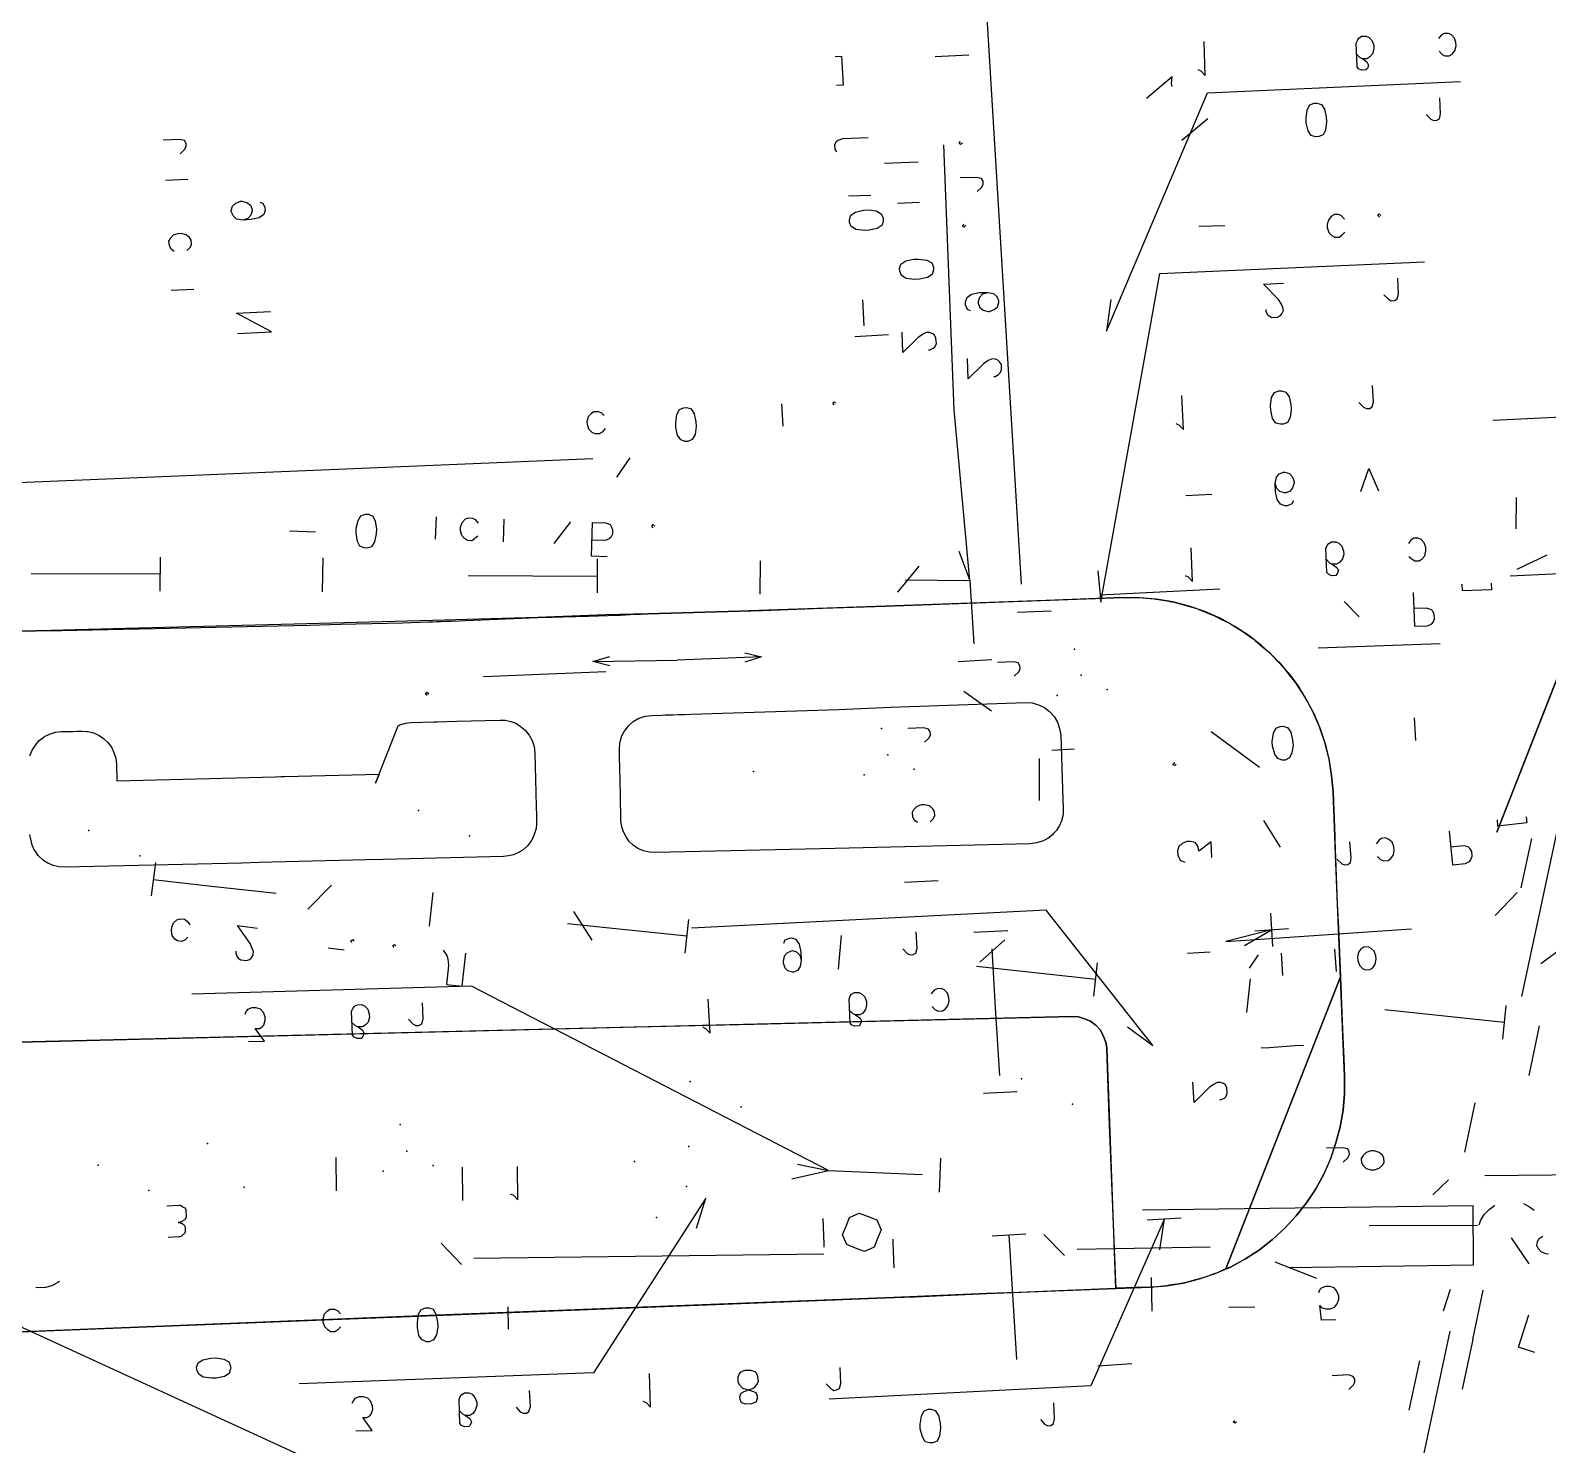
# Model space of a CAD drawing. Header units: metres. Extents: x 131 to 658, y 22 to 173.
# Drawn here: x 397.52 to 444.63, y 75.86 to 119.79 of the extents above; entities that cross this region are included whole.
import ezdxf

# ---------------------------------------------------------------- set-up
doc = ezdxf.new("R2010")
doc.units = ezdxf.units.M
for name, color, linetype in [('BUILDING', 7, 'Continuous'), ('ELECTR_CABLE', 7, 'Continuous'), ('ELECTR_CABLE_COMM', 7, 'Continuous'), ('GAS', 7, 'Continuous'), ('GRASS', 7, 'Continuous'), ('OVERHEAD_POWER_LINE', 7, 'Continuous'), ('ROAD', 7, 'Continuous'), ('SEWER', 7, 'Continuous'), ('SIDEWALK_PATH', 7, 'Continuous'), ('TREE', 7, 'Continuous'), ('WATER_PIPELINE', 7, 'Continuous')]:
    doc.layers.add(name, color=color, linetype=linetype)

msp = doc.modelspace()

# ---------------------------------------------------------------- linework, layer by layer
at = {"layer": 'BUILDING'}
msp.add_lwpolyline([(417.449, 44.395), (417.386, 45.093), (417.32, 46.758), (417.264, 48.144), (415.599, 48.082), (413.954, 48.016), (413.931, 48.015), (411.911, 47.937), (411.843, 47.935), (410.579, 47.892), (409.899, 47.865), (379.687, 61.75), (389.49, 83.08), (442.488, 58.722), (432.685, 37.392)], close=True, dxfattribs=at)
at = {"layer": 'ELECTR_CABLE'}
for points in [[(428.291, 102.586), (426.781, 127.542)], [(441.263, 119.142), (441.352, 119.042), (441.352, 119.042), (441.44, 118.998), (441.44, 118.998), (441.573, 118.998), (441.573, 118.998), (441.662, 119.053), (441.662, 119.053), (441.751, 119.153), (441.751, 119.153), (441.795, 119.309), (441.795, 119.309), (441.784, 119.409), (441.784, 119.409), (441.74, 119.553), (441.74, 119.553), (441.64, 119.653), (441.64, 119.653), (441.551, 119.697), (441.551, 119.697), (441.418, 119.697), (441.418, 119.697), (441.329, 119.642), (441.329, 119.642), (441.241, 119.542)], [(433.772, 118.576), (433.861, 118.532), (433.861, 118.532), (433.994, 118.388), (433.994, 118.388), (433.961, 119.442)], [(438.699, 119.053), (438.788, 118.954), (438.788, 118.954), (438.888, 118.909), (438.888, 118.909), (439.021, 118.809), (439.021, 118.809), (439.066, 118.709), (439.066, 118.709), (439.032, 118.61), (439.032, 118.61), (438.988, 118.565), (438.988, 118.565), (438.855, 118.554), (438.855, 118.554), (438.755, 118.599), (438.755, 118.599), (438.711, 118.654), (438.711, 118.654), (438.688, 119.397), (438.688, 119.397), (438.733, 119.497), (438.733, 119.497), (438.766, 119.553), (438.766, 119.553), (438.855, 119.608), (438.855, 119.608), (438.999, 119.608), (438.999, 119.608), (439.088, 119.564), (439.088, 119.564), (439.177, 119.464), (439.177, 119.464), (439.232, 119.32), (439.232, 119.32), (439.232, 119.22), (439.232, 119.22), (439.188, 119.065), (439.188, 119.065), (439.11, 118.965), (439.11, 118.965), (439.021, 118.909), (439.021, 118.909), (438.888, 118.909)], [(426.659, 119.02), (425.616, 118.965)], [(431.065, 111.43), (430.932, 110.453), (430.932, 110.453), (434.072, 117.855), (434.072, 117.855), (441.929, 118.199)], [(437.423, 116.479), (437.29, 116.523), (437.29, 116.523), (437.19, 116.668), (437.19, 116.668), (437.135, 116.923), (437.135, 116.923), (437.135, 117.067), (437.135, 117.067), (437.168, 117.322), (437.168, 117.322), (437.246, 117.478), (437.246, 117.478), (437.379, 117.533), (437.379, 117.533), (437.468, 117.533), (437.468, 117.533), (437.612, 117.489), (437.612, 117.489), (437.701, 117.345), (437.701, 117.345), (437.756, 117.1), (437.756, 117.1), (437.767, 116.945), (437.767, 116.945), (437.734, 116.69), (437.734, 116.69), (437.656, 116.546), (437.656, 116.546), (437.523, 116.49), (437.523, 116.49), (437.423, 116.479)], [(440.863, 117.178), (441.008, 117.034), (441.008, 117.034), (441.096, 116.989), (441.096, 116.989), (441.185, 117.001), (441.185, 117.001), (441.274, 117.045), (441.274, 117.045), (441.307, 117.2), (441.307, 117.2), (441.285, 117.7)], [(430.665, 103.008), (430.754, 102.031), (430.754, 102.031), (432.585, 112.24), (432.585, 112.24), (440.808, 112.606)], [(435.881, 111.119), (435.881, 111.064), (435.881, 111.064), (435.936, 110.964), (435.936, 110.964), (435.981, 110.92), (435.981, 110.92), (436.07, 110.875), (436.07, 110.875), (436.247, 110.886), (436.247, 110.886), (436.336, 110.931), (436.336, 110.931), (436.38, 110.986), (436.38, 110.986), (436.425, 111.086), (436.425, 111.086), (436.413, 111.186), (436.413, 111.186), (436.369, 111.286), (436.369, 111.286), (436.269, 111.43), (436.269, 111.43), (435.803, 111.907), (435.803, 111.907), (436.425, 111.94)], [(439.543, 111.574), (439.687, 111.441), (439.687, 111.441), (439.776, 111.386), (439.776, 111.386), (439.876, 111.397), (439.876, 111.397), (439.953, 111.452), (439.953, 111.452), (439.998, 111.596), (439.998, 111.596), (439.976, 112.096)], [(433.373, 102.863), (433.473, 102.819), (433.473, 102.819), (433.606, 102.675), (433.606, 102.675), (433.562, 103.718)], [(437.767, 103.352), (437.856, 103.252), (437.856, 103.252), (437.945, 103.207), (437.945, 103.207), (438.089, 103.107), (438.089, 103.107), (438.133, 103.019), (438.133, 103.019), (438.1, 102.908), (438.1, 102.908), (438.056, 102.863), (438.056, 102.863), (437.923, 102.852), (437.923, 102.852), (437.823, 102.897), (437.823, 102.897), (437.778, 102.952), (437.778, 102.952), (437.745, 103.696), (437.745, 103.696), (437.789, 103.795), (437.789, 103.795), (437.834, 103.851), (437.834, 103.851), (437.923, 103.906), (437.923, 103.906), (438.056, 103.906), (438.056, 103.906), (438.145, 103.862), (438.145, 103.862), (438.244, 103.773), (438.244, 103.773), (438.289, 103.618), (438.289, 103.618), (438.3, 103.518), (438.3, 103.518), (438.256, 103.374), (438.256, 103.374), (438.167, 103.263), (438.167, 103.263), (438.078, 103.207), (438.078, 103.207), (437.945, 103.207)], [(440.32, 103.451), (440.419, 103.363), (440.419, 103.363), (440.508, 103.318), (440.508, 103.318), (440.641, 103.318), (440.641, 103.318), (440.73, 103.374), (440.73, 103.374), (440.819, 103.474), (440.819, 103.474), (440.852, 103.629), (440.852, 103.629), (440.852, 103.729), (440.852, 103.729), (440.797, 103.873), (440.797, 103.873), (440.708, 103.973), (440.708, 103.973), (440.608, 104.017), (440.608, 104.017), (440.475, 104.017), (440.475, 104.017), (440.386, 103.962), (440.386, 103.962), (440.308, 103.851)], [(428.169, 101.72), (429.212, 101.765)], [(441.296, 100.733), (437.501, 100.6)], [(428.069, 99.734), (428.213, 99.867), (428.213, 99.867), (428.257, 99.967), (428.257, 99.967), (428.246, 100.056), (428.246, 100.056), (428.191, 100.145), (428.191, 100.145), (428.047, 100.178), (428.047, 100.178), (427.547, 100.156)], [(415.385, 99.867), (411.59, 99.712)], [(409.837, 99.135), (409.792, 99.179), (409.792, 99.179), (409.837, 99.235), (409.837, 99.235), (409.881, 99.179)], [(436.391, 97.126), (436.258, 97.171), (436.258, 97.171), (436.158, 97.315), (436.158, 97.315), (436.092, 97.559), (436.092, 97.559), (436.081, 97.703), (436.081, 97.703), (436.114, 97.959), (436.114, 97.959), (436.192, 98.114), (436.192, 98.114), (436.325, 98.169), (436.325, 98.169), (436.413, 98.18), (436.413, 98.18), (436.558, 98.136), (436.558, 98.136), (436.658, 97.992), (436.658, 97.992), (436.713, 97.748), (436.713, 97.748), (436.724, 97.592), (436.724, 97.592), (436.691, 97.348), (436.691, 97.348), (436.613, 97.193), (436.613, 97.193), (436.48, 97.126), (436.48, 97.126), (436.391, 97.126)], [(440.541, 97.737), (440.497, 98.436)], [(428.857, 95.872), (428.857, 97.171)], [(429.933, 97.47), (429.234, 97.426)], [(433.096, 97.004), (433.051, 96.96), (433.051, 96.96), (432.996, 96.993), (432.996, 96.993), (433.051, 97.049)], [(434.205, 94.097), (434.183, 94.585), (434.183, 94.585), (433.795, 94.297), (433.795, 94.297), (433.784, 94.43), (433.784, 94.43), (433.728, 94.519), (433.728, 94.519), (433.684, 94.563), (433.684, 94.563), (433.528, 94.596), (433.528, 94.596), (433.428, 94.596), (433.428, 94.596), (433.284, 94.541), (433.284, 94.541), (433.184, 94.441), (433.184, 94.441), (433.14, 94.308), (433.14, 94.308), (433.151, 94.175), (433.151, 94.175), (433.207, 94.041), (433.207, 94.041), (433.262, 93.997), (433.262, 93.997), (433.362, 93.953)], [(431.586, 88.837), (432.374, 88.26), (432.374, 88.26), (429.056, 92.466), (429.056, 92.466), (418.048, 91.911)], [(421.466, 90.912), (421.422, 91.056), (421.422, 91.056), (421.322, 91.156), (421.322, 91.156), (421.189, 91.201), (421.189, 91.201), (421.144, 91.19), (421.144, 91.19), (421.011, 91.134), (421.011, 91.134), (420.922, 91.034), (420.922, 91.034), (420.889, 90.879), (420.889, 90.879), (420.889, 90.834), (420.889, 90.834), (420.945, 90.679), (420.945, 90.679), (421.033, 90.59), (421.033, 90.59), (421.178, 90.546), (421.178, 90.546), (421.222, 90.546), (421.222, 90.546), (421.355, 90.601), (421.355, 90.601), (421.433, 90.712), (421.433, 90.712), (421.466, 90.912), (421.466, 90.912), (421.455, 91.156), (421.455, 91.156), (421.4, 91.411), (421.4, 91.411), (421.3, 91.556), (421.3, 91.556), (421.167, 91.6), (421.167, 91.6), (421.078, 91.589), (421.078, 91.589), (420.945, 91.534), (420.945, 91.534), (420.9, 91.434)], [(424.607, 91.267), (424.74, 91.123), (424.74, 91.123), (424.84, 91.079), (424.84, 91.079), (424.928, 91.09), (424.928, 91.09), (425.017, 91.134), (425.017, 91.134), (425.05, 91.289), (425.05, 91.289), (425.028, 91.789)], [(434.15, 91.156), (433.451, 91.123)], [(425.516, 89.47), (425.605, 89.381), (425.605, 89.381), (425.705, 89.325), (425.705, 89.325), (425.838, 89.336), (425.838, 89.336), (425.927, 89.392), (425.927, 89.392), (426.005, 89.492), (426.005, 89.492), (426.049, 89.647), (426.049, 89.647), (426.038, 89.747), (426.038, 89.747), (425.994, 89.891), (425.994, 89.891), (425.894, 89.991), (425.894, 89.991), (425.805, 90.035), (425.805, 90.035), (425.672, 90.024), (425.672, 90.024), (425.583, 89.98), (425.583, 89.98), (425.494, 89.869)], [(418.392, 88.837), (418.481, 88.793), (418.481, 88.793), (418.625, 88.648), (418.625, 88.648), (418.57, 89.703)], [(422.953, 89.347), (423.053, 89.259), (423.053, 89.259), (423.142, 89.214), (423.142, 89.214), (423.286, 89.114), (423.286, 89.114), (423.33, 89.026), (423.33, 89.026), (423.286, 88.915), (423.286, 88.915), (423.253, 88.87), (423.253, 88.87), (423.108, 88.859), (423.108, 88.859), (423.02, 88.904), (423.02, 88.904), (422.975, 88.959), (422.975, 88.959), (422.942, 89.703), (422.942, 89.703), (422.975, 89.802), (422.975, 89.802), (423.02, 89.858), (423.02, 89.858), (423.108, 89.913), (423.108, 89.913), (423.242, 89.913), (423.242, 89.913), (423.33, 89.869), (423.33, 89.869), (423.43, 89.769), (423.43, 89.769), (423.486, 89.625), (423.486, 89.625), (423.486, 89.525), (423.486, 89.525), (423.452, 89.381), (423.452, 89.381), (423.364, 89.27), (423.364, 89.27), (423.275, 89.214), (423.275, 89.214), (423.142, 89.214)], [(437.046, 88.26), (436.78, 88.249), (436.78, 88.249), (435.992, 88.193), (435.992, 88.193), (435.737, 88.182)], [(434.438, 86.573), (434.494, 86.584), (434.494, 86.584), (434.594, 86.629), (434.594, 86.629), (434.638, 86.673), (434.638, 86.673), (434.682, 86.773), (434.682, 86.773), (434.671, 86.951), (434.671, 86.951), (434.627, 87.039), (434.627, 87.039), (434.571, 87.084), (434.571, 87.084), (434.472, 87.117), (434.472, 87.117), (434.372, 87.117), (434.372, 87.117), (434.272, 87.062), (434.272, 87.062), (434.128, 86.973), (434.128, 86.973), (433.65, 86.496), (433.65, 86.496), (433.617, 87.128)], [(438.278, 84.642), (438.422, 84.776), (438.422, 84.776), (438.477, 84.875), (438.477, 84.875), (438.466, 84.964), (438.466, 84.964), (438.422, 85.053), (438.422, 85.053), (438.267, 85.086), (438.267, 85.086), (437.767, 85.075)], [(439.554, 84.631), (439.543, 84.764), (439.543, 84.764), (439.498, 84.853), (439.498, 84.853), (439.399, 84.942), (439.399, 84.942), (439.243, 84.986), (439.243, 84.986), (439.143, 84.986), (439.143, 84.986), (438.999, 84.942), (438.999, 84.942), (438.899, 84.842), (438.899, 84.842), (438.844, 84.753), (438.844, 84.753), (438.855, 84.62), (438.855, 84.62), (438.899, 84.531), (438.899, 84.531), (438.999, 84.443), (438.999, 84.443), (439.154, 84.398), (439.154, 84.398), (439.254, 84.398), (439.254, 84.398), (439.399, 84.454), (439.399, 84.454), (439.498, 84.543), (439.498, 84.543), (439.554, 84.631)], [(441.551, 84.088), (441.063, 83.622)], [(432.585, 81.913), (432.729, 82.878), (432.729, 82.878), (430.443, 77.696), (430.443, 77.696), (422.321, 77.274)], [(432.197, 82.845), (433.251, 82.911)], [(437.468, 81.025), (437.224, 81.114), (437.224, 81.114), (436.413, 81.435), (436.413, 81.435), (436.169, 81.535)], [(441.396, 80.026), (441.618, 80.692)], [(444.237, 78.728), (443.726, 78.894), (443.726, 78.894), (444.048, 79.893)], [(431.72, 78.373), (430.665, 78.306)], [(438.455, 77.574), (438.6, 77.718), (438.6, 77.718), (438.644, 77.807), (438.644, 77.807), (438.644, 77.896), (438.644, 77.896), (438.588, 77.984), (438.588, 77.984), (438.444, 78.029), (438.444, 78.029), (437.945, 78.007)], [(425.45, 75.92), (425.306, 75.954), (425.306, 75.954), (425.217, 76.109), (425.217, 76.109), (425.15, 76.353), (425.15, 76.353), (425.15, 76.497), (425.15, 76.497), (425.184, 76.753), (425.184, 76.753), (425.261, 76.908), (425.261, 76.908), (425.394, 76.963), (425.394, 76.963), (425.483, 76.963), (425.483, 76.963), (425.616, 76.93), (425.616, 76.93), (425.716, 76.775), (425.716, 76.775), (425.772, 76.531), (425.772, 76.531), (425.783, 76.386), (425.783, 76.386), (425.75, 76.131), (425.75, 76.131), (425.672, 75.976), (425.672, 75.976), (425.539, 75.92), (425.539, 75.92), (425.45, 75.92)], [(428.879, 76.642), (429.012, 76.497), (429.012, 76.497), (429.112, 76.453), (429.112, 76.453), (429.201, 76.464), (429.201, 76.464), (429.289, 76.52), (429.289, 76.52), (429.323, 76.664), (429.323, 76.664), (429.3, 77.163)], [(434.971, 76.575), (434.927, 76.531), (434.927, 76.531), (434.871, 76.575), (434.871, 76.575), (434.915, 76.619)]]:
    msp.add_lwpolyline(points, dxfattribs=at)
at = {"layer": 'ELECTR_CABLE_COMM'}
for points in [[(447.188, 103.019), (443.471, 102.841)], [(434.449, 102.431), (430.721, 102.253)], [(440.453, 102.331), (440.497, 101.288), (440.497, 101.288), (440.897, 101.299), (440.897, 101.299), (441.03, 101.354), (441.03, 101.354), (441.074, 101.41), (441.074, 101.41), (441.119, 101.509), (441.119, 101.509), (441.107, 101.654), (441.107, 101.654), (441.063, 101.754), (441.063, 101.754), (441.019, 101.798), (441.019, 101.798), (440.874, 101.842), (440.874, 101.842), (440.475, 101.831)], [(442.872, 102.619), (442.883, 102.419), (442.883, 102.419), (441.984, 102.386), (441.984, 102.386), (441.973, 102.586)], [(438.777, 101.576), (438.311, 102.053)], [(434.183, 98.014), (435.681, 96.904)], [(435.803, 95.251), (436.325, 94.419)], [(443.959, 95.362), (443.981, 95.173), (443.981, 95.173), (443.083, 95.073), (443.083, 95.073), (443.072, 95.273)], [(439.343, 94.13), (439.443, 94.041), (439.443, 94.041), (439.543, 93.997), (439.543, 93.997), (439.676, 94.008), (439.676, 94.008), (439.765, 94.075), (439.765, 94.075), (439.842, 94.186), (439.842, 94.186), (439.865, 94.33), (439.865, 94.33), (439.854, 94.43), (439.854, 94.43), (439.798, 94.574), (439.798, 94.574), (439.698, 94.663), (439.698, 94.663), (439.598, 94.707), (439.598, 94.707), (439.465, 94.696), (439.465, 94.696), (439.387, 94.63), (439.387, 94.63), (439.31, 94.53)], [(441.573, 94.918), (441.673, 93.875), (441.673, 93.875), (442.084, 93.919), (442.084, 93.919), (442.206, 93.975), (442.206, 93.975), (442.25, 94.03), (442.25, 94.03), (442.284, 94.141), (442.284, 94.141), (442.273, 94.286), (442.273, 94.286), (442.217, 94.385), (442.217, 94.385), (442.162, 94.43), (442.162, 94.43), (442.017, 94.463), (442.017, 94.463), (441.618, 94.419)], [(438.089, 94.052), (438.244, 93.908), (438.244, 93.908), (438.333, 93.875), (438.333, 93.875), (438.422, 93.886), (438.422, 93.886), (438.511, 93.942), (438.511, 93.942), (438.533, 94.097), (438.533, 94.097), (438.489, 94.585)], [(443.005, 92.299), (443.682, 93.009)], [(436.025, 92.377), (436.092, 91.334)], [(435.215, 91.367), (436.058, 91.855), (436.058, 91.855), (434.638, 91.489), (434.638, 91.489), (440.408, 91.889)], [(436.58, 91.889), (435.537, 91.811)], [(435.37, 90.668), (435.648, 91.079)], [(436.413, 90.435), (436.369, 91.134)], [(438.078, 90.557), (438.023, 91.256)], [(438.977, 90.612), (439.11, 90.624), (439.11, 90.624), (439.199, 90.679), (439.199, 90.679), (439.276, 90.79), (439.276, 90.79), (439.31, 90.945), (439.31, 90.945), (439.299, 91.045), (439.299, 91.045), (439.243, 91.19), (439.243, 91.19), (439.154, 91.278), (439.154, 91.278), (439.055, 91.323), (439.055, 91.323), (438.921, 91.312), (438.921, 91.312), (438.833, 91.256), (438.833, 91.256), (438.755, 91.156), (438.755, 91.156), (438.722, 91.001), (438.722, 91.001), (438.733, 90.901), (438.733, 90.901), (438.788, 90.757), (438.788, 90.757), (438.877, 90.657), (438.877, 90.657), (438.977, 90.612)]]:
    msp.add_lwpolyline(points, dxfattribs=at)
at = {"layer": 'GAS'}
for points in [[(422.509, 118.976), (422.709, 118.987), (422.709, 118.987), (422.753, 118.088), (422.753, 118.088), (422.554, 118.077)], [(423.53, 116.457), (422.731, 116.424), (422.731, 116.424), (422.587, 116.368), (422.587, 116.368), (422.543, 116.324), (422.543, 116.324), (422.487, 116.235), (422.487, 116.235), (422.498, 116.102), (422.498, 116.102), (422.554, 116.013)], [(426.349, 103.618), (426.693, 102.708), (426.693, 102.708), (426.204, 108.001), (426.204, 108.001), (425.883, 116.235)], [(426.46, 116.29), (426.404, 116.246), (426.404, 116.246), (426.36, 116.29), (426.36, 116.29), (426.404, 116.335)], [(425.084, 115.702), (424.041, 115.658)], [(426.915, 114.781), (427.059, 114.925), (427.059, 114.925), (427.103, 115.014), (427.103, 115.014), (427.103, 115.103), (427.103, 115.103), (427.048, 115.192), (427.048, 115.192), (426.892, 115.225), (426.892, 115.225), (426.393, 115.214)], [(423.619, 114.659), (422.92, 114.637)], [(423.996, 113.871), (423.963, 113.738), (423.963, 113.738), (423.808, 113.638), (423.808, 113.638), (423.563, 113.583), (423.563, 113.583), (423.419, 113.572), (423.419, 113.572), (423.164, 113.605), (423.164, 113.605), (423.009, 113.694), (423.009, 113.694), (422.953, 113.827), (422.953, 113.827), (422.953, 113.916), (422.953, 113.916), (422.997, 114.049), (422.997, 114.049), (423.142, 114.149), (423.142, 114.149), (423.386, 114.204), (423.386, 114.204), (423.541, 114.215), (423.541, 114.215), (423.785, 114.182), (423.785, 114.182), (423.941, 114.093), (423.941, 114.093), (423.996, 113.96), (423.996, 113.96), (423.996, 113.871)], [(425.128, 114.448), (424.44, 114.415)], [(426.56, 113.738), (426.504, 113.683), (426.504, 113.683), (426.46, 113.727), (426.46, 113.727), (426.504, 113.771)], [(425.561, 112.351), (425.516, 112.207), (425.516, 112.207), (425.372, 112.118), (425.372, 112.118), (425.128, 112.063), (425.128, 112.063), (424.973, 112.051), (424.973, 112.051), (424.718, 112.085), (424.718, 112.085), (424.573, 112.173), (424.573, 112.173), (424.518, 112.307), (424.518, 112.307), (424.507, 112.395), (424.507, 112.395), (424.551, 112.529), (424.551, 112.529), (424.706, 112.628), (424.706, 112.628), (424.951, 112.684), (424.951, 112.684), (425.095, 112.684), (425.095, 112.684), (425.35, 112.651), (425.35, 112.651), (425.505, 112.573), (425.505, 112.573), (425.561, 112.44), (425.561, 112.44), (425.561, 112.351)], [(423.408, 110.609), (423.364, 111.419)], [(427.236, 111.641), (427.081, 111.596), (427.081, 111.596), (426.992, 111.497), (426.992, 111.497), (426.948, 111.363), (426.948, 111.363), (426.948, 111.319), (426.948, 111.319), (427.003, 111.186), (427.003, 111.186), (427.103, 111.097), (427.103, 111.097), (427.259, 111.064), (427.259, 111.064), (427.303, 111.064), (427.303, 111.064), (427.447, 111.119), (427.447, 111.119), (427.547, 111.208), (427.547, 111.208), (427.592, 111.341), (427.592, 111.341), (427.592, 111.386), (427.592, 111.386), (427.536, 111.519), (427.536, 111.519), (427.436, 111.608), (427.436, 111.608), (427.236, 111.641), (427.236, 111.641), (426.981, 111.641), (426.981, 111.641), (426.737, 111.585), (426.737, 111.585), (426.593, 111.485), (426.593, 111.485), (426.548, 111.352), (426.548, 111.352), (426.548, 111.264), (426.548, 111.264), (426.604, 111.13), (426.604, 111.13), (426.704, 111.086)], [(424.163, 110.331), (423.12, 110.276)], [(425.405, 109.865), (425.461, 109.865), (425.461, 109.865), (425.55, 109.921), (425.55, 109.921), (425.605, 109.965), (425.605, 109.965), (425.65, 110.054), (425.65, 110.054), (425.639, 110.232), (425.639, 110.232), (425.594, 110.32), (425.594, 110.32), (425.539, 110.365), (425.539, 110.365), (425.439, 110.409), (425.439, 110.409), (425.339, 110.409), (425.339, 110.409), (425.239, 110.354), (425.239, 110.354), (425.095, 110.265), (425.095, 110.265), (424.607, 109.788), (424.607, 109.788), (424.584, 110.42)], [(427.436, 109.044), (427.481, 109.044), (427.481, 109.044), (427.58, 109.1), (427.58, 109.1), (427.625, 109.144), (427.625, 109.144), (427.669, 109.233), (427.669, 109.233), (427.669, 109.41), (427.669, 109.41), (427.614, 109.499), (427.614, 109.499), (427.558, 109.544), (427.558, 109.544), (427.458, 109.588), (427.458, 109.588), (427.359, 109.577), (427.359, 109.577), (427.259, 109.532), (427.259, 109.532), (427.114, 109.433), (427.114, 109.433), (426.637, 108.967), (426.637, 108.967), (426.615, 109.599)], [(407.884, 103.718), (407.751, 103.773), (407.751, 103.773), (407.673, 103.917), (407.673, 103.917), (407.64, 104.173), (407.64, 104.173), (407.64, 104.328), (407.64, 104.328), (407.695, 104.572), (407.695, 104.572), (407.784, 104.716), (407.784, 104.716), (407.928, 104.761), (407.928, 104.761), (408.017, 104.761), (408.017, 104.761), (408.15, 104.705), (408.15, 104.705), (408.228, 104.55), (408.228, 104.55), (408.272, 104.306), (408.272, 104.306), (408.261, 104.151), (408.261, 104.151), (408.206, 103.906), (408.206, 103.906), (408.117, 103.751), (408.117, 103.751), (407.972, 103.707), (407.972, 103.707), (407.884, 103.718)], [(410.103, 103.984), (410.125, 104.683)], [(411.412, 104.084), (411.357, 104.04), (411.357, 104.04), (411.313, 103.995), (411.313, 103.995), (411.224, 103.94), (411.224, 103.94), (411.091, 103.951), (411.091, 103.951), (411.002, 104.006), (411.002, 104.006), (410.913, 104.106), (410.913, 104.106), (410.88, 104.261), (410.88, 104.261), (410.88, 104.361), (410.88, 104.361), (410.924, 104.506), (410.924, 104.506), (411.024, 104.605), (411.024, 104.605), (411.113, 104.65), (411.113, 104.65), (411.246, 104.639), (411.246, 104.639), (411.335, 104.594), (411.335, 104.594), (411.424, 104.483)], [(412.211, 103.906), (412.234, 104.605)], [(405.564, 104.25), (406.375, 104.217)], [(413.787, 103.851), (414.298, 104.528)], [(415.43, 103.44), (414.941, 103.463), (414.941, 103.463), (414.975, 104.506), (414.975, 104.506), (415.385, 104.495), (415.385, 104.495), (415.518, 104.439), (415.518, 104.439), (415.552, 104.384), (415.552, 104.384), (415.596, 104.284), (415.596, 104.284), (415.596, 104.139), (415.596, 104.139), (415.541, 104.04), (415.541, 104.04), (415.496, 103.995), (415.496, 103.995), (415.363, 103.951), (415.363, 103.951), (414.952, 103.962)], [(416.861, 104.339), (416.817, 104.395), (416.817, 104.395), (416.861, 104.439), (416.861, 104.439), (416.905, 104.395)], [(401.547, 103.429), (401.536, 102.375)], [(406.596, 103.407), (406.585, 102.353)], [(415.119, 103.374), (415.119, 102.32)], [(420.179, 103.318), (420.168, 102.275)], [(397.542, 102.919), (401.536, 102.908)], [(411.113, 102.863), (415.119, 102.841)], [(424.451, 102.342), (425.117, 103.152)], [(424.695, 102.73), (426.693, 102.708)], [(426.693, 102.708), (426.815, 100.733)], [(427.37, 100.244), (426.327, 100.178)], [(426.504, 99.268), (427.359, 98.658)], [(425.283, 97.681), (425.428, 97.814), (425.428, 97.814), (425.472, 97.914), (425.472, 97.914), (425.461, 98.003), (425.461, 98.003), (425.405, 98.092), (425.405, 98.092), (425.261, 98.125), (425.261, 98.125), (424.762, 98.103)], [(425.461, 95.207), (425.55, 95.306), (425.55, 95.306), (425.605, 95.395), (425.605, 95.395), (425.594, 95.528), (425.594, 95.528), (425.539, 95.617), (425.539, 95.617), (425.439, 95.706), (425.439, 95.706), (425.283, 95.739), (425.283, 95.739), (425.184, 95.739), (425.184, 95.739), (425.039, 95.684), (425.039, 95.684), (424.939, 95.584), (424.939, 95.584), (424.895, 95.495), (424.895, 95.495), (424.906, 95.362), (424.906, 95.362), (424.962, 95.273), (424.962, 95.273), (425.062, 95.195)], [(401.403, 93.942), (401.27, 92.909)], [(401.337, 93.42), (403.046, 93.22), (403.046, 93.22), (405.154, 92.998)], [(425.705, 93.376), (424.662, 93.32)], [(406.13, 92.499), (406.874, 93.242)], [(409.914, 91.966), (410.025, 93.009)], [(414.386, 92.421), (414.952, 91.534)], [(402.413, 91.622), (402.313, 91.534), (402.313, 91.534), (402.224, 91.489), (402.224, 91.489), (402.091, 91.511), (402.091, 91.511), (402.002, 91.567), (402.002, 91.567), (401.925, 91.678), (401.925, 91.678), (401.903, 91.833), (401.903, 91.833), (401.914, 91.933), (401.914, 91.933), (401.969, 92.077), (401.969, 92.077), (402.069, 92.166), (402.069, 92.166), (402.169, 92.199), (402.169, 92.199), (402.302, 92.188), (402.302, 92.188), (402.391, 92.122), (402.391, 92.122), (402.468, 92.011)], [(403.9, 91.19), (403.9, 91.134), (403.9, 91.134), (403.933, 91.034), (403.933, 91.034), (403.967, 90.979), (403.967, 90.979), (404.055, 90.923), (404.055, 90.923), (404.233, 90.901), (404.233, 90.901), (404.322, 90.934), (404.322, 90.934), (404.377, 90.979), (404.377, 90.979), (404.433, 91.079), (404.433, 91.079), (404.444, 91.178), (404.444, 91.178), (404.41, 91.278), (404.41, 91.278), (404.344, 91.434), (404.344, 91.434), (403.955, 91.988), (403.955, 91.988), (404.577, 91.911)], [(417.904, 91.656), (414.198, 92.044)], [(417.849, 91.134), (417.96, 92.177)], [(407.506, 91.456), (407.473, 91.511), (407.473, 91.511), (407.529, 91.556), (407.529, 91.556), (407.562, 91.5)], [(408.805, 91.3), (408.771, 91.356), (408.771, 91.356), (408.816, 91.4), (408.816, 91.4), (408.86, 91.345)], [(422.609, 90.635), (422.709, 91.678)], [(427.869, 91.822), (426.815, 91.767)], [(427.003, 90.846), (427.78, 91.545)], [(406.763, 91.3), (407.262, 91.234)], [(410.336, 91.223), (410.447, 91.056), (410.447, 91.056), (410.48, 90.956), (410.48, 90.956), (410.503, 90.746), (410.503, 90.746), (410.436, 90.157), (410.436, 90.157), (410.924, 90.102), (410.924, 90.102), (411.046, 91.134)], [(427.37, 91.267), (427.481, 89.436), (427.481, 89.436), (427.614, 87.328)], [(430.599, 90.313), (426.892, 90.712)], [(430.543, 89.791), (430.654, 90.834)], [(435.293, 89.292), (435.404, 90.335)], [(443.282, 88.981), (439.576, 89.37)], [(443.238, 88.46), (443.338, 89.503)], [(428.158, 86.828), (427.114, 86.773)], [(428.424, 82.401), (427.381, 82.345)], [(427.902, 82.379), (428.135, 78.506)]]:
    msp.add_lwpolyline(points, dxfattribs=at)
at = {"layer": 'GRASS'}
msp.add_lwpolyline([(415.873, 95.096), (415.851, 95.273), (415.84, 96.017), (415.829, 96.472), (415.818, 96.882), (415.807, 97.215), (415.807, 97.448), (415.807, 97.459), (415.818, 97.648), (415.834, 97.69), (415.873, 97.848), (415.962, 98.025), (415.973, 98.036), (416.095, 98.192), (416.24, 98.325), (416.417, 98.425), (416.617, 98.491), (416.817, 98.513), (417.127, 98.524), (417.227, 98.536), (417.338, 98.536), (417.482, 98.536), (417.649, 98.547), (417.826, 98.547), (418.026, 98.558), (422.62, 98.702), (424.229, 98.769), (428.424, 98.913), (428.624, 98.902), (428.823, 98.846), (429.012, 98.757), (429.167, 98.635), (429.312, 98.48), (429.411, 98.303), (429.478, 98.103), (429.511, 97.903), (429.578, 95.895), (429.589, 95.661), (429.589, 95.617), (429.589, 95.473), (429.589, 95.44), (429.545, 95.284), (429.545, 95.262), (429.478, 95.096), (429.411, 94.996), (429.378, 94.94), (429.289, 94.851), (429.256, 94.807), (429.112, 94.696), (428.945, 94.607), (428.757, 94.552), (428.568, 94.53), (422.509, 94.385), (416.928, 94.252), (416.739, 94.263), (416.561, 94.308), (416.384, 94.385), (416.24, 94.485), (416.106, 94.607), (416.007, 94.763), (415.929, 94.918)], close=True, dxfattribs=at)
for points in [[(397.508, 97.259), (397.575, 97.437), (397.675, 97.592), (397.797, 97.737), (397.952, 97.848), (397.963, 97.859), (398.119, 97.936), (398.296, 97.992), (398.485, 98.014), (398.84, 98.014), (398.962, 98.025), (399.106, 98.025), (399.117, 98.025), (399.273, 98.014), (399.306, 98.014), (399.45, 97.981), (399.483, 97.97), (399.617, 97.914), (399.65, 97.903), (399.794, 97.792), (399.927, 97.67), (400.038, 97.526), (400.116, 97.359), (400.171, 97.182), (400.194, 97.004), (400.205, 96.483), (405.132, 96.605), (405.309, 96.616), (405.409, 96.616), (408.35, 96.694), (408.24, 96.407), (408.24, 96.407), (408.938, 98.192), (408.993, 98.225), (409.171, 98.269), (409.348, 98.291), (410.059, 98.314), (410.147, 98.314), (410.758, 98.336), (412.1, 98.369), (412.267, 98.369), (412.433, 98.325), (412.589, 98.269), (412.733, 98.18), (412.888, 98.058), (413.01, 97.903), (413.099, 97.737), (413.166, 97.548), (413.188, 97.348), (413.221, 95.695), (413.232, 95.395), (413.232, 95.207), (413.232, 95.151), (413.221, 95.007), (413.199, 94.94), (413.166, 94.818), (413.088, 94.641), (413.066, 94.618), (412.966, 94.474), (412.944, 94.452), (412.822, 94.341), (412.655, 94.241), (412.522, 94.186), (412.367, 94.152), (412.211, 94.13), (408.472, 94.041), (407.95, 94.03), (404.61, 93.942), (404.089, 93.93), (398.585, 93.797), (398.407, 93.808), (398.23, 93.853), (398.063, 93.93), (397.93, 94.008), (397.908, 94.03), (397.786, 94.141), (397.763, 94.163), (397.664, 94.308), (397.652, 94.319), (397.575, 94.485), (397.53, 94.674), (397.508, 94.818)], [(387.399, 88.127), (398.008, 88.382), (416.339, 88.837), (419.979, 88.926), (423.342, 89.003), (429.866, 89.159), (430.066, 89.148), (430.255, 89.092), (430.432, 89.015), (430.599, 88.892), (430.732, 88.748), (430.832, 88.571), (430.898, 88.382), (430.932, 88.271), (430.943, 88.16), (431.209, 80.714), (427.969, 80.581), (427.913, 80.581), (427.847, 80.581), (427.214, 80.559), (424.329, 80.437), (418.381, 80.204), (414.431, 80.048), (410.414, 79.893), (392.37, 79.172)]]:
    msp.add_lwpolyline(points, dxfattribs=at)
at = {"layer": 'OVERHEAD_POWER_LINE'}
for points in [[(419.702, 100.455), (420.223, 100.333), (420.223, 100.333), (419.702, 100.167)], [(415.507, 100.056), (414.986, 100.189), (414.986, 100.189), (415.507, 100.344)], [(414.986, 100.189), (417.604, 100.233)], [(420.223, 100.333), (417.604, 100.233)]]:
    msp.add_lwpolyline(points, dxfattribs=at)
at = {"layer": 'ROAD'}
for points in [[(455.156, 125.756), (443.05, 94.886), (443.05, 94.886), (445.435, 100.966)], [(381.096, 78.728), (400.083, 79.482), (403.489, 79.616), (424.329, 80.437), (424.984, 80.459), (427.214, 80.559), (432.285, 80.759), (432.796, 80.803), (433.317, 80.881), (433.817, 81.014), (434.305, 81.18), (434.782, 81.38), (435.248, 81.635), (435.681, 81.913), (436.092, 82.234), (436.469, 82.59), (436.824, 82.967), (437.146, 83.377), (437.335, 83.666), (437.434, 83.81), (437.679, 84.265), (437.864, 84.685), (437.905, 84.79), (438.056, 85.242), (438.189, 85.741), (438.278, 86.251), (438.322, 86.773), (438.322, 87.295), (438.045, 94.186), (438.023, 94.763), (437.967, 96.139), (437.923, 96.649), (437.845, 97.16), (437.712, 97.67), (437.545, 98.158), (437.335, 98.635), (437.19, 98.902), (437.09, 99.09), (436.813, 99.523), (436.491, 99.934), (436.136, 100.322), (435.759, 100.677), (435.348, 100.999), (434.915, 101.276), (434.46, 101.532), (433.983, 101.743), (433.495, 101.909), (432.996, 102.042), (432.485, 102.12), (431.964, 102.164), (431.442, 102.175), (429.056, 102.087), (424.074, 101.909), (419.535, 101.754), (416.695, 101.665), (415.385, 101.643), (413.266, 101.554), (410.003, 101.465), (405.709, 101.343), (400.471, 101.21), (398.163, 101.154), (395.378, 101.088)]]:
    msp.add_lwpolyline(points, dxfattribs=at)
at = {"layer": 'SEWER'}
for points in [[(432.973, 118.044), (432.951, 118.144), (432.951, 118.144), (432.973, 118.343), (432.973, 118.343), (432.175, 117.677)], [(434.083, 117.045), (433.273, 116.368)], [(438.322, 113.927), (438.233, 114.027), (438.233, 114.027), (438.145, 114.071), (438.145, 114.071), (438.011, 114.071), (438.011, 114.071), (437.923, 114.016), (437.923, 114.016), (437.878, 113.971), (437.878, 113.971), (437.834, 113.916), (437.834, 113.916), (437.789, 113.771), (437.789, 113.771), (437.789, 113.672), (437.789, 113.672), (437.834, 113.516), (437.834, 113.516), (437.934, 113.416), (437.934, 113.416), (438.023, 113.372), (438.023, 113.372), (438.156, 113.372), (438.156, 113.372), (438.244, 113.427), (438.244, 113.427), (438.333, 113.527)], [(439.41, 113.993), (439.354, 114.038), (439.354, 114.038), (439.399, 114.093), (439.399, 114.093), (439.454, 114.038)], [(433.795, 113.705), (434.605, 113.727)], [(433.084, 107.579), (433.184, 107.535), (433.184, 107.535), (433.329, 107.391), (433.329, 107.391), (433.273, 108.445)], [(436.336, 107.557), (436.192, 107.591), (436.192, 107.591), (436.092, 107.735), (436.092, 107.735), (436.036, 107.99), (436.036, 107.99), (436.025, 108.134), (436.025, 108.134), (436.058, 108.389), (436.058, 108.389), (436.147, 108.545), (436.147, 108.545), (436.28, 108.6), (436.28, 108.6), (436.369, 108.6), (436.369, 108.6), (436.502, 108.556), (436.502, 108.556), (436.602, 108.412), (436.602, 108.412), (436.658, 108.168), (436.658, 108.168), (436.669, 108.023), (436.669, 108.023), (436.635, 107.768), (436.635, 107.768), (436.558, 107.613), (436.558, 107.613), (436.425, 107.557), (436.425, 107.557), (436.336, 107.557)], [(438.766, 108.234), (438.91, 108.09), (438.91, 108.09), (439.01, 108.045), (439.01, 108.045), (439.099, 108.045), (439.099, 108.045), (439.177, 108.101), (439.177, 108.101), (439.221, 108.256), (439.221, 108.256), (439.188, 108.756)], [(415.363, 107.424), (415.274, 107.313), (415.274, 107.313), (415.185, 107.258), (415.185, 107.258), (415.052, 107.258), (415.052, 107.258), (414.963, 107.302), (414.963, 107.302), (414.864, 107.402), (414.864, 107.402), (414.819, 107.546), (414.819, 107.546), (414.808, 107.646), (414.808, 107.646), (414.852, 107.801), (414.852, 107.801), (414.941, 107.901), (414.941, 107.901), (415.019, 107.957), (415.019, 107.957), (415.163, 107.957), (415.163, 107.957), (415.252, 107.912), (415.252, 107.912), (415.341, 107.824)], [(417.849, 107.025), (417.715, 107.069), (417.715, 107.069), (417.616, 107.213), (417.616, 107.213), (417.56, 107.457), (417.56, 107.457), (417.56, 107.613), (417.56, 107.613), (417.593, 107.857), (417.593, 107.857), (417.671, 108.012), (417.671, 108.012), (417.804, 108.068), (417.804, 108.068), (417.893, 108.079), (417.893, 108.079), (418.037, 108.034), (418.037, 108.034), (418.126, 107.879), (418.126, 107.879), (418.181, 107.635), (418.181, 107.635), (418.193, 107.491), (418.193, 107.491), (418.159, 107.235), (418.159, 107.235), (418.071, 107.08), (418.071, 107.08), (417.937, 107.025), (417.937, 107.025), (417.849, 107.025)], [(420.889, 107.502), (420.856, 108.19)], [(422.476, 108.156), (422.432, 108.212), (422.432, 108.212), (422.476, 108.256), (422.476, 108.256), (422.52, 108.212)], [(442.927, 107.679), (456.177, 108.323)], [(390.195, 105.46), (414.986, 106.492)], [(415.729, 105.915), (416.14, 106.514)], [(436.735, 105.183), (436.691, 105.083), (436.691, 105.083), (436.558, 105.027), (436.558, 105.027), (436.469, 105.027), (436.469, 105.027), (436.336, 105.072), (436.336, 105.072), (436.236, 105.216), (436.236, 105.216), (436.18, 105.46), (436.18, 105.46), (436.169, 105.715), (436.169, 105.715), (436.214, 105.915), (436.214, 105.915), (436.291, 106.015), (436.291, 106.015), (436.425, 106.07), (436.425, 106.07), (436.469, 106.07), (436.469, 106.07), (436.613, 106.026), (436.613, 106.026), (436.702, 105.937), (436.702, 105.937), (436.758, 105.782), (436.758, 105.782), (436.758, 105.737), (436.758, 105.737), (436.713, 105.582), (436.713, 105.582), (436.635, 105.482), (436.635, 105.482), (436.502, 105.427), (436.502, 105.427), (436.458, 105.427), (436.458, 105.427), (436.314, 105.471), (436.314, 105.471), (436.225, 105.56), (436.225, 105.56), (436.169, 105.715)], [(438.833, 105.471), (439.077, 106.181), (439.077, 106.181), (439.376, 105.493)], [(433.395, 105.349), (434.205, 105.382)], [(443.649, 104.306), (443.66, 105.282)], [(444.603, 103.496), (443.671, 103.041)], [(443.826, 89.78), (445.724, 98.635)], [(444.126, 94.696), (443.793, 93.154)], [(444.414, 90.812), (445.158, 91.345)], [(444.059, 87.328), (444.381, 88.87)], [(442.372, 86.484), (442.051, 84.953)], [(407.029, 83.744), (407.018, 84.787)], [(410.946, 83.444), (410.935, 84.487)], [(412.422, 83.655), (412.522, 83.61), (412.522, 83.61), (412.655, 83.466), (412.655, 83.466), (412.644, 84.509)], [(423.528, 82.953), (423.799, 82.846), (423.933, 82.541), (423.827, 82.27), (423.827, 82.27), (423.72, 81.998), (423.415, 81.865), (423.144, 81.971), (423.144, 81.971), (422.873, 82.077), (422.739, 82.383), (422.845, 82.654), (422.845, 82.654), (422.951, 82.925), (423.257, 83.059), (423.528, 82.953)], [(436.591, 81.369), (442.328, 81.447), (442.328, 81.447), (442.317, 83.278), (442.317, 83.278), (432.052, 83.144)], [(442.506, 82.689), (442.561, 82.845), (442.561, 82.845), (442.672, 83.022), (442.672, 83.022), (442.816, 83.167), (442.816, 83.167), (442.983, 83.289), (442.983, 83.289), (442.994, 83.289)], [(443.882, 83.355), (444.07, 83.255), (444.07, 83.255), (444.215, 83.144)], [(422.121, 82.889), (422.154, 82.101), (422.154, 82.101), (422.154, 82.001)], [(439.088, 82.667), (442.45, 82.678)], [(410.27, 82.123), (410.902, 81.458)], [(424.34, 81.358), (424.307, 82.135), (424.307, 82.135), (424.307, 82.246)], [(428.99, 82.39), (429.633, 81.735)], [(430.022, 81.935), (434.15, 82.012)], [(443.493, 82.29), (444.048, 81.48)], [(444.658, 81.779), (444.57, 81.791), (444.57, 81.791), (444.425, 81.857), (444.425, 81.857), (444.337, 81.957), (444.337, 81.957), (444.292, 82.046), (444.292, 82.046), (444.314, 82.179), (444.314, 82.179), (444.37, 82.268), (444.37, 82.268), (444.481, 82.345)], [(411.29, 81.657), (422.154, 81.791)], [(432.352, 80.015), (432.33, 81.058)], [(398.429, 80.936), (398.374, 80.903), (398.374, 80.903), (398.185, 80.803), (398.185, 80.803), (397.985, 80.747), (397.985, 80.747), (397.775, 80.736), (397.775, 80.736), (397.686, 80.747)], [(438.056, 79.738), (437.612, 79.727), (437.612, 79.727), (437.556, 80.182), (437.556, 80.182), (437.601, 80.126), (437.601, 80.126), (437.745, 80.082), (437.745, 80.082), (437.878, 80.082), (437.878, 80.082), (438.011, 80.137), (438.011, 80.137), (438.1, 80.237), (438.1, 80.237), (438.145, 80.381), (438.145, 80.381), (438.145, 80.481), (438.145, 80.481), (438.089, 80.636), (438.089, 80.636), (438, 80.736), (438, 80.736), (437.867, 80.781), (437.867, 80.781), (437.734, 80.781), (437.734, 80.781), (437.601, 80.725), (437.601, 80.725), (437.556, 80.681), (437.556, 80.681), (437.512, 80.581)], [(442.306, 79.127), (442.628, 80.659)], [(409.815, 79.061), (409.681, 79.116), (409.681, 79.116), (409.582, 79.26), (409.582, 79.26), (409.537, 79.505), (409.537, 79.505), (409.537, 79.66), (409.537, 79.66), (409.57, 79.915), (409.57, 79.915), (409.659, 80.059), (409.659, 80.059), (409.803, 80.115), (409.803, 80.115), (409.892, 80.115), (409.892, 80.115), (410.025, 80.071), (410.025, 80.071), (410.114, 79.915), (410.114, 79.915), (410.159, 79.671), (410.159, 79.671), (410.17, 79.516), (410.17, 79.516), (410.125, 79.272), (410.125, 79.272), (410.037, 79.116), (410.037, 79.116), (409.903, 79.061), (409.903, 79.061), (409.815, 79.061)], [(412.367, 79.449), (412.356, 80.148)], [(434.727, 80.137), (435.537, 80.148)], [(407.151, 79.527), (407.063, 79.427), (407.063, 79.427), (406.974, 79.371), (406.974, 79.371), (406.841, 79.371), (406.841, 79.371), (406.752, 79.427), (406.752, 79.427), (406.663, 79.527), (406.663, 79.527), (406.608, 79.671), (406.608, 79.671), (406.608, 79.771), (406.608, 79.771), (406.652, 79.926), (406.652, 79.926), (406.741, 80.026), (406.741, 80.026), (406.83, 80.071), (406.83, 80.071), (406.963, 80.071), (406.963, 80.071), (407.063, 80.026), (407.063, 80.026), (407.151, 79.926)], [(439.598, 69.973), (441.607, 79.394)], [(442.306, 79.127), (441.973, 77.585)], [(422.232, 77.751), (422.376, 77.607), (422.376, 77.607), (422.465, 77.552), (422.465, 77.552), (422.554, 77.563), (422.554, 77.563), (422.642, 77.607), (422.642, 77.607), (422.687, 77.762), (422.687, 77.762), (422.665, 78.262)], [(440.331, 76.941), (440.664, 78.473)], [(416.539, 77.219), (416.639, 77.174), (416.639, 77.174), (416.772, 77.03), (416.772, 77.03), (416.739, 78.073)], [(419.735, 77.119), (419.602, 77.163), (419.602, 77.163), (419.558, 77.263), (419.558, 77.263), (419.546, 77.363), (419.546, 77.363), (419.591, 77.463), (419.591, 77.463), (419.68, 77.518), (419.68, 77.518), (419.857, 77.574), (419.857, 77.574), (419.99, 77.629), (419.99, 77.629), (420.079, 77.729), (420.079, 77.729), (420.123, 77.829), (420.123, 77.829), (420.112, 77.984), (420.112, 77.984), (420.068, 78.084), (420.068, 78.084), (420.024, 78.129), (420.024, 78.129), (419.89, 78.173), (419.89, 78.173), (419.702, 78.173), (419.702, 78.173), (419.569, 78.118), (419.569, 78.118), (419.524, 78.062), (419.524, 78.062), (419.491, 77.962), (419.491, 77.962), (419.491, 77.818), (419.491, 77.818), (419.535, 77.718), (419.535, 77.718), (419.635, 77.618), (419.635, 77.618), (419.768, 77.574), (419.768, 77.574), (419.946, 77.529), (419.946, 77.529), (420.046, 77.485), (420.046, 77.485), (420.09, 77.385), (420.09, 77.385), (420.09, 77.285), (420.09, 77.285), (420.046, 77.185), (420.046, 77.185), (419.913, 77.13), (419.913, 77.13), (419.735, 77.119)]]:
    msp.add_lwpolyline(points, dxfattribs=at)
at = {"layer": 'SIDEWALK_PATH'}
msp.add_lwpolyline([(396.743, 101.121), (398.163, 101.154), (398.174, 101.154), (398.485, 101.154), (406.175, 101.321), (407.162, 101.343), (409.071, 101.387), (409.892, 101.421), (409.903, 101.421), (409.948, 101.421), (410.014, 101.421), (410.125, 101.432), (410.258, 101.432), (410.414, 101.443), (410.591, 101.443), (411.035, 101.465), (413.266, 101.554), (413.732, 101.565), (414.065, 101.576), (414.264, 101.587), (414.453, 101.587), (414.619, 101.598), (414.753, 101.598), (414.852, 101.598), (415.751, 101.632), (415.818, 101.632), (415.84, 101.632), (416.295, 101.654), (416.328, 101.654), (416.384, 101.654), (416.484, 101.654), (416.672, 101.665), (416.695, 101.665), (420.246, 101.776), (420.778, 101.798), (422.11, 101.842), (424.074, 101.909), (431.442, 102.175), (431.531, 102.175), (431.609, 102.175), (431.675, 102.175), (431.875, 102.175), (431.93, 102.175), (432.408, 102.131), (432.874, 102.064), (432.885, 102.053), (433.029, 102.031), (433.362, 101.942), (433.795, 101.809), (433.828, 101.798), (434.061, 101.698), (434.283, 101.609), (434.505, 101.498), (434.727, 101.387), (434.749, 101.376), (435.148, 101.132), (435.204, 101.088), (435.515, 100.877), (435.548, 100.844), (435.792, 100.633), (435.936, 100.522), (435.981, 100.477), (436.236, 100.211), (436.28, 100.178), (436.48, 99.945), (436.613, 99.801), (436.635, 99.767), (436.78, 99.568), (436.902, 99.401), (436.979, 99.268), (437.157, 98.968), (437.179, 98.935), (437.268, 98.757), (437.39, 98.536), (437.423, 98.447), (437.556, 98.125), (437.579, 98.069), (437.634, 97.914), (437.701, 97.692), (437.734, 97.603), (437.767, 97.47), (437.845, 97.115), (437.923, 96.627), (437.967, 96.139), (437.989, 95.562), (438.023, 94.763), (438.023, 94.652), (438.1, 92.665), (438.133, 91.911), (438.2, 90.391), (435.393, 83.255), (434.638, 81.324), (434.549, 81.28), (434.438, 81.236), (434.35, 81.191), (434.305, 81.18), (434.25, 81.158), (434.028, 81.08), (433.817, 81.014), (433.784, 81.003), (433.65, 80.969), (433.506, 80.936), (433.351, 80.892), (433.317, 80.881), (433.129, 80.847), (432.874, 80.814), (432.796, 80.803), (432.696, 80.792), (432.519, 80.77), (432.385, 80.759), (432.285, 80.759), (432.152, 80.747), (432.152, 80.759), (431.231, 80.725), (431.22, 80.914), (431.02, 86.052), (430.943, 88.16), (430.932, 88.271), (430.898, 88.382), (430.832, 88.571), (430.732, 88.748), (430.599, 88.892), (430.432, 89.015), (430.255, 89.092), (430.066, 89.148), (429.866, 89.159), (387.355, 88.127)], dxfattribs=at)
msp.add_lwpolyline([(434.638, 81.324), (438.2, 90.391), (438.211, 90.113), (438.244, 89.27), (438.267, 88.526), (438.3, 87.86), (438.322, 87.295), (438.322, 86.773), (438.278, 86.251), (438.189, 85.741), (438.056, 85.242), (437.889, 84.742), (437.708, 84.341), (437.679, 84.265), (437.434, 83.81), (437.146, 83.377), (436.824, 82.967), (436.469, 82.59), (436.092, 82.234), (435.681, 81.913), (435.248, 81.635), (434.782, 81.38)], close=True, dxfattribs=at)
at = {"layer": 'TREE'}
for p in [(429.943, 100.575), (430.145, 99.76), (429.399, 99.132), (430.953, 99.321), (423.951, 98.112), (424.141, 97.286), (419.972, 96.767), (423.407, 96.669), (424.96, 96.847), (409.574, 95.56), (399.337, 94.938), (411.155, 94.773), (400.924, 94.152), (428.294, 87.226), (418.002, 87.148), (419.589, 86.362), (429.876, 86.44), (409.003, 85.805), (403.025, 85.221), (409.205, 84.98), (417.965, 85.125), (399.62, 84.541), (408.471, 84.363), (410.024, 84.54), (416.282, 84.663), (404.158, 83.862), (417.891, 83.888), (401.201, 83.754), (416.966, 82.925)]:
    msp.add_point(p, dxfattribs=at)
at = {"layer": 'WATER_PIPELINE'}
for points in [[(402.169, 115.957), (402.313, 116.102), (402.313, 116.102), (402.358, 116.191), (402.358, 116.191), (402.358, 116.279), (402.358, 116.279), (402.302, 116.368), (402.302, 116.368), (402.147, 116.401), (402.147, 116.401), (401.647, 116.379)], [(402.413, 115.159), (401.714, 115.125)], [(404.643, 114.459), (404.743, 114.426), (404.743, 114.426), (404.799, 114.293), (404.799, 114.293), (404.81, 114.204), (404.81, 114.204), (404.766, 114.071), (404.766, 114.071), (404.621, 113.971), (404.621, 113.971), (404.377, 113.916), (404.377, 113.916), (404.122, 113.893), (404.122, 113.893), (403.922, 113.927), (403.922, 113.927), (403.822, 114.016), (403.822, 114.016), (403.767, 114.149), (403.767, 114.149), (403.756, 114.193), (403.756, 114.193), (403.8, 114.326), (403.8, 114.326), (403.9, 114.426), (403.9, 114.426), (404.044, 114.482), (404.044, 114.482), (404.089, 114.482), (404.089, 114.482), (404.244, 114.448), (404.244, 114.448), (404.355, 114.36), (404.355, 114.36), (404.41, 114.226), (404.41, 114.226), (404.41, 114.182), (404.41, 114.182), (404.366, 114.049), (404.366, 114.049), (404.277, 113.949), (404.277, 113.949), (404.122, 113.893)], [(402.38, 112.95), (402.48, 113.05), (402.48, 113.05), (402.524, 113.139), (402.524, 113.139), (402.513, 113.272), (402.513, 113.272), (402.457, 113.361), (402.457, 113.361), (402.358, 113.439), (402.358, 113.439), (402.202, 113.483), (402.202, 113.483), (402.102, 113.472), (402.102, 113.472), (401.958, 113.427), (401.958, 113.427), (401.858, 113.328), (401.858, 113.328), (401.814, 113.239), (401.814, 113.239), (401.825, 113.106), (401.825, 113.106), (401.88, 113.017), (401.88, 113.017), (401.98, 112.928)], [(402.591, 111.741), (401.891, 111.707)], [(403.955, 110.376), (405.01, 110.431), (405.01, 110.431), (403.922, 111.008), (403.922, 111.008), (404.976, 111.064)], [(421.344, 84.576), (422.298, 84.376), (422.298, 84.376), (411.213, 90.102), (411.213, 90.102), (402.535, 89.858)], [(407.506, 88.981), (407.606, 88.881), (407.606, 88.881), (407.695, 88.837), (407.695, 88.837), (407.828, 88.737), (407.828, 88.737), (407.884, 88.637), (407.884, 88.637), (407.839, 88.537), (407.839, 88.537), (407.795, 88.482), (407.795, 88.482), (407.662, 88.482), (407.662, 88.482), (407.573, 88.526), (407.573, 88.526), (407.518, 88.582), (407.518, 88.582), (407.495, 89.325), (407.495, 89.325), (407.54, 89.425), (407.54, 89.425), (407.584, 89.481), (407.584, 89.481), (407.673, 89.525), (407.673, 89.525), (407.806, 89.536), (407.806, 89.536), (407.895, 89.492), (407.895, 89.492), (407.995, 89.392), (407.995, 89.392), (408.039, 89.236), (408.039, 89.236), (408.05, 89.137), (408.05, 89.137), (408.006, 88.992), (408.006, 88.992), (407.917, 88.892), (407.917, 88.892), (407.828, 88.837), (407.828, 88.837), (407.695, 88.837)], [(409.26, 89.081), (409.404, 88.926), (409.404, 88.926), (409.493, 88.881), (409.493, 88.881), (409.582, 88.881), (409.582, 88.881), (409.67, 88.937), (409.67, 88.937), (409.715, 89.092), (409.715, 89.092), (409.692, 89.592)], [(404.288, 88.382), (404.788, 88.393), (404.788, 88.393), (404.499, 88.793), (404.499, 88.793), (404.643, 88.793), (404.643, 88.793), (404.732, 88.848), (404.732, 88.848), (404.766, 88.892), (404.766, 88.892), (404.81, 89.048), (404.81, 89.048), (404.81, 89.148), (404.81, 89.148), (404.754, 89.292), (404.754, 89.292), (404.666, 89.392), (404.666, 89.392), (404.533, 89.436), (404.533, 89.436), (404.399, 89.436), (404.399, 89.436), (404.266, 89.381), (404.266, 89.381), (404.222, 89.325), (404.222, 89.325), (404.177, 89.225)], [(421.167, 84.121), (422.298, 84.376), (422.298, 84.376), (425.206, 84.254)], [(425.75, 83.71), (425.794, 84.764)], [(442.683, 84.221), (454.124, 84.343)], [(418.204, 82.59), (418.492, 83.522), (418.492, 83.522), (415.008, 78.095), (415.008, 78.095), (405.864, 77.751)], [(401.758, 83.278), (402.136, 83.3), (402.136, 83.3), (402.169, 83.3), (402.169, 83.3), (402.191, 83.289), (402.191, 83.289), (402.247, 83.266), (402.247, 83.266), (402.269, 83.244), (402.269, 83.244), (402.313, 83.222), (402.313, 83.222), (402.335, 83.189), (402.335, 83.189), (402.346, 83.167), (402.346, 83.167), (402.346, 83.144), (402.346, 83.144), (402.358, 82.945), (402.358, 82.945), (402.346, 82.911), (402.346, 82.911), (402.324, 82.878), (402.324, 82.878), (402.302, 82.834), (402.302, 82.834), (402.269, 82.823), (402.269, 82.823), (402.235, 82.8), (402.235, 82.8), (402.191, 82.778), (402.191, 82.778), (402.158, 82.778), (402.158, 82.778), (402.113, 82.767), (402.113, 82.767), (402.169, 82.756), (402.169, 82.756), (402.202, 82.745), (402.202, 82.745), (402.235, 82.734), (402.235, 82.734), (402.269, 82.712), (402.269, 82.712), (402.28, 82.689), (402.28, 82.689), (402.302, 82.667), (402.302, 82.667), (402.313, 82.634), (402.313, 82.634), (402.324, 82.612), (402.324, 82.612), (402.324, 82.49), (402.324, 82.49), (402.324, 82.479), (402.324, 82.479), (402.313, 82.445), (402.313, 82.445), (402.302, 82.423), (402.302, 82.423), (402.28, 82.401), (402.28, 82.401), (402.258, 82.379), (402.258, 82.379), (402.213, 82.345), (402.213, 82.345), (402.158, 82.323), (402.158, 82.323), (402.136, 82.323), (402.136, 82.323), (401.803, 82.301)], [(403.734, 78.217), (403.689, 78.073), (403.689, 78.073), (403.545, 77.984), (403.545, 77.984), (403.29, 77.929), (403.29, 77.929), (403.145, 77.929), (403.145, 77.929), (402.89, 77.962), (402.89, 77.962), (402.746, 78.051), (402.746, 78.051), (402.69, 78.184), (402.69, 78.184), (402.679, 78.273), (402.679, 78.273), (402.735, 78.406), (402.735, 78.406), (402.879, 78.495), (402.879, 78.495), (403.123, 78.55), (403.123, 78.55), (403.279, 78.561), (403.279, 78.561), (403.523, 78.517), (403.523, 78.517), (403.678, 78.439), (403.678, 78.439), (403.734, 78.306), (403.734, 78.306), (403.734, 78.217)], [(407.629, 76.298), (408.128, 76.309), (408.128, 76.309), (407.839, 76.708), (407.839, 76.708), (407.972, 76.708), (407.972, 76.708), (408.061, 76.764), (408.061, 76.764), (408.106, 76.808), (408.106, 76.808), (408.15, 76.963), (408.15, 76.963), (408.139, 77.063), (408.139, 77.063), (408.095, 77.208), (408.095, 77.208), (407.995, 77.307), (407.995, 77.307), (407.862, 77.352), (407.862, 77.352), (407.728, 77.352), (407.728, 77.352), (407.595, 77.296), (407.595, 77.296), (407.551, 77.241), (407.551, 77.241), (407.506, 77.141)], [(410.847, 76.919), (410.935, 76.819), (410.935, 76.819), (411.035, 76.775), (411.035, 76.775), (411.168, 76.675), (411.168, 76.675), (411.213, 76.575), (411.213, 76.575), (411.179, 76.475), (411.179, 76.475), (411.135, 76.431), (411.135, 76.431), (411.002, 76.42), (411.002, 76.42), (410.902, 76.464), (410.902, 76.464), (410.858, 76.52), (410.858, 76.52), (410.835, 77.263), (410.835, 77.263), (410.869, 77.363), (410.869, 77.363), (410.913, 77.418), (410.913, 77.418), (411.002, 77.474), (411.002, 77.474), (411.135, 77.474), (411.135, 77.474), (411.235, 77.43), (411.235, 77.43), (411.324, 77.33), (411.324, 77.33), (411.379, 77.185), (411.379, 77.185), (411.379, 77.086), (411.379, 77.086), (411.335, 76.93), (411.335, 76.93), (411.257, 76.83), (411.257, 76.83), (411.168, 76.775), (411.168, 76.775), (411.035, 76.775)], [(412.6, 77.03), (412.733, 76.886), (412.733, 76.886), (412.822, 76.841), (412.822, 76.841), (412.922, 76.841), (412.922, 76.841), (412.999, 76.897), (412.999, 76.897), (413.044, 77.052), (413.044, 77.052), (413.022, 77.552)]]:
    msp.add_lwpolyline(points, dxfattribs=at)

doc.saveas('drawing.dxf')
